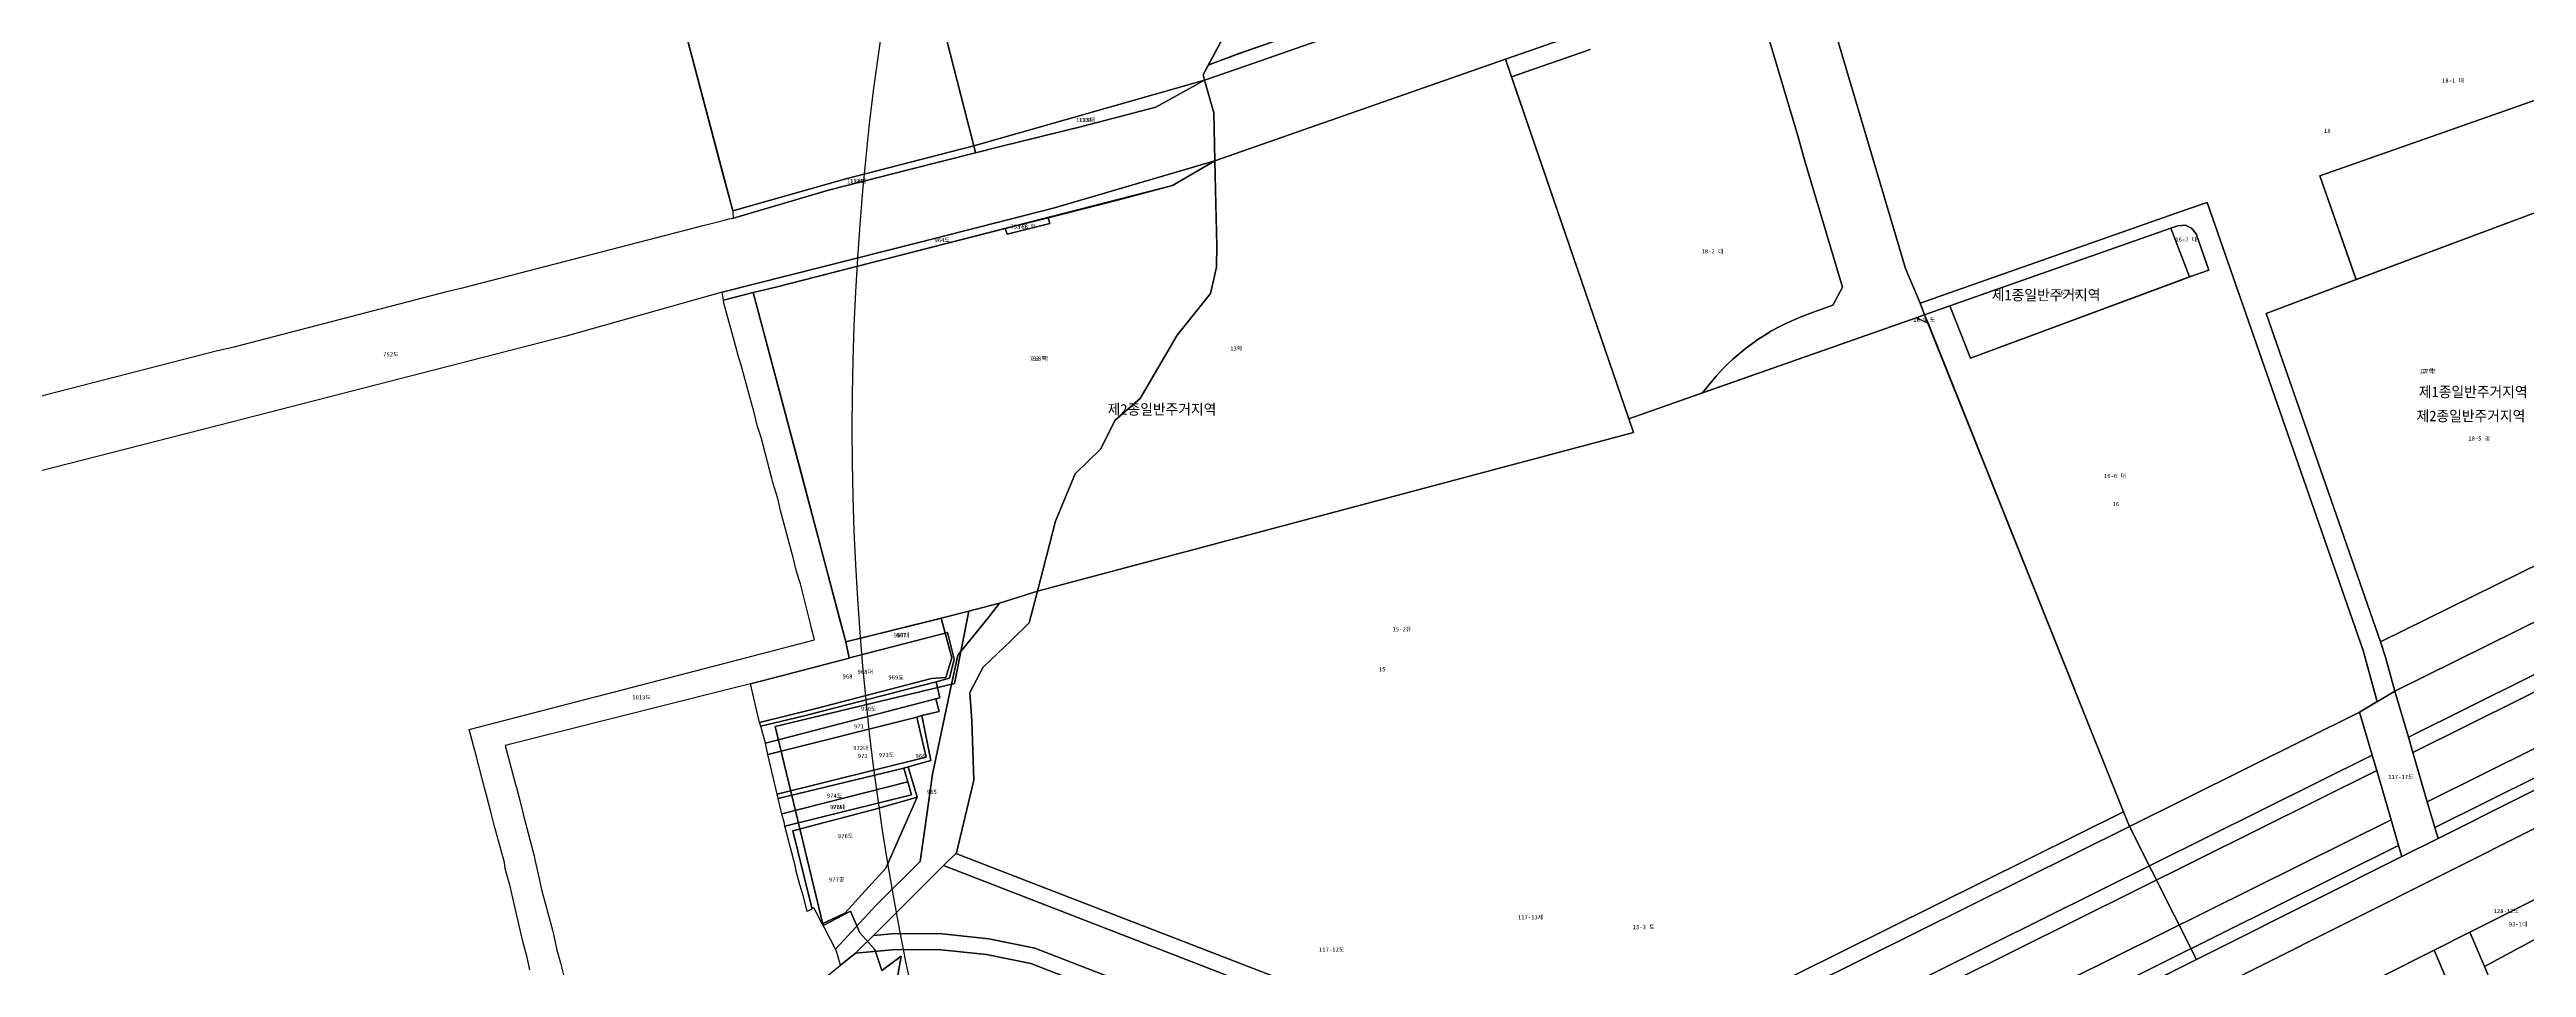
# Model space of a CAD drawing. Header units: metres. Extents: x 198218 to 208474, y 536547 to 547345.
# Drawn here: x 198922 to 199856, y 544470 to 544816 of the extents above; entities that cross this region are included whole.
import ezdxf
from ezdxf.enums import TextEntityAlignment as Align

# ---------------------------------------------------------------- set-up
doc = ezdxf.new("R2010")
doc.units = ezdxf.units.M
for name, color, linetype in [('CENTER_RADIUS', 1, 'Continuous'), ('PARCEL_BONBUN', 7, 'Continuous'), ('PARCEL_BUBUN', 8, 'Continuous'), ('PARCEL_LABEL', 3, 'Continuous'), ('ZONING', 5, 'Continuous'), ('ZONING_LABEL', 6, 'Continuous')]:
    doc.layers.add(name, color=color, linetype=linetype)

msp = doc.modelspace()

# ---------------------------------------------------------------- linework, layer by layer
at = {"layer": 'CENTER_RADIUS'}
msp.add_circle((200224.7, 544673.01), 1000, dxfattribs=at)
at = {"layer": 'PARCEL_BONBUN'}
for points in [[(199320.78, 544983.64), (199323.31, 544984.98), (199327.87, 544987.4), (199349.75, 544998.91), (199363.3, 545006.05), (199367.91, 544997.68), (199370.11, 544993.69), (199373.83, 544986.95), (199464.74, 545037.04), (199473.02, 545041.6), (199554.59, 544877.63), (199552.49, 544872.44), (199373.15, 544809.77), (199357.54, 544804.32), (199356.97, 544806.39), (199358.92, 544810.04), (199367, 544825.1), (199362.83, 544838.2), (199363.13, 544851.65), (199342.93, 544905.5), (199341.52, 544929.14), (199339.17, 544939.78), (199320.78, 544983.64)], [(199343.51, 544903.95), (199363.13, 544851.65), (199362.83, 544838.2), (199367, 544825.1), (199356.97, 544806.39), (199357.54, 544804.32), (199270.47, 544779.58), (199265.66, 544798.72), (199252.19, 544851.36), (199245.28, 544878.67), (199336.86, 544902.17), (199338.57, 544902.68), (199343.51, 544903.95)], [(199238.29, 544876.88), (199245.28, 544878.67), (199252.19, 544851.36), (199265.66, 544798.72), (199270.47, 544779.58), (199222.25, 544767.08), (199179.59, 544755.05), (199176.02, 544768.57), (199153.11, 544855.3), (199192.44, 544865.29), (199195.63, 544866.1), (199238.29, 544876.88)], [(199361.39, 544773.89), (199471, 544812.19), (199517.45, 544676.63), (199519.2, 544671.52), (199294.48, 544611.67), (199301.27, 544638.02), (199308.75, 544655.92), (199318.21, 544665.17), (199323.78, 544676.17), (199333.24, 544684.33), (199347.19, 544708.22), (199359.76, 544723.93), (199362.04, 544733.84), (199362.15, 544742.02), (199361.39, 544773.89)], [(199357.54, 544804.32), (199339.14, 544794.12), (199311.7, 544786.94), (199280.6, 544779.28), (199271.14, 544776.97), (199270.47, 544779.58), (199357.54, 544804.32)], [(199361.39, 544773.89), (199345.43, 544764.6), (199324.69, 544759.1), (199248.41, 544739.75), (199195.88, 544726.33), (199187.32, 544724.29), (199176.07, 544721.38), (199175.95, 544722.18), (199175.63, 544724.38), (199249.8, 544743.08), (199300.96, 544756.19), (199361.39, 544773.89)], [(199271.14, 544776.97), (199246.3, 544770.68), (199215.67, 544762.85), (199179.9, 544752.27), (199179.83, 544754.52), (199179.59, 544755.05), (199222.25, 544767.08), (199270.47, 544779.58), (199271.14, 544776.97)], [(199282.37, 544748.36), (199283.02, 544746.26), (199299.14, 544750.34), (199298.48, 544752.45), (199324.69, 544759.1), (199345.43, 544764.6), (199361.39, 544773.89), (199361.91, 544751.82), (199362.15, 544742.02), (199362.04, 544733.84), (199359.76, 544723.93), (199347.19, 544708.22), (199333.24, 544684.33), (199323.78, 544676.17), (199318.21, 544665.17), (199308.75, 544655.92), (199301.27, 544638.02), (199294.48, 544611.67), (199280.24, 544607.17), (199257.43, 544601.27), (199222.22, 544592.59), (199220.17, 544600.36), (199205.67, 544655.38), (199187.32, 544724.29), (199195.88, 544726.33), (199248.41, 544739.75), (199282.37, 544748.36)], [(199706.19, 544522.92), (199703.96, 544528.49), (199634.64, 544701.81), (199630.3, 544712.67), (199625.75, 544714.74), (199629.01, 544715.89), (199627.27, 544720.21), (199728.15, 544755.7), (199735.49, 544758.27), (199794.32, 544589.36), (199799.68, 544570.02), (199793.02, 544566.08), (199706.19, 544522.92)], [(199791.65, 544729.12), (199864.67, 544756.48), (199905.66, 544644.21), (199800.91, 544592.54), (199757.74, 544716.41), (199791.65, 544729.12)], [(199282.37, 544748.36), (199298.48, 544752.45), (199299.14, 544750.34), (199283.02, 544746.26), (199282.37, 544748.36)], [(199270.57, 544540.43), (199269.7, 544562.79), (199268.99, 544573.43), (199274.09, 544583.06), (199284.56, 544593.13), (199291.39, 544599.7), (199294.48, 544611.67), (199519.2, 544671.52), (199517.45, 544676.63), (199530.32, 544681.16), (199625.75, 544714.74), (199630.3, 544712.67), (199634.64, 544701.81), (199703.96, 544528.49), (199706.19, 544522.92), (199564.63, 544452.55), (199470.51, 544426.35), (199259.08, 544508.2), (199263.72, 544512.83), (199263.96, 544513.07), (199270.57, 544540.43)], [(199250.24, 544509.76), (199233.65, 544493.25), (199218.35, 544476.65), (199214.34, 544484.46), (199213.35, 544486.3), (199221.92, 544490.24), (199237.34, 544507.21), (199249.18, 544533.96), (199245.76, 544545.47), (199254.32, 544547.81), (199250.9, 544564.77), (199257.4, 544566.33), (199256.22, 544571.05), (199257.65, 544571.48), (199256.29, 544577.44), (199261.35, 544578.82), (199263.14, 544586.1), (199260.62, 544596.11), (199259.71, 544595.9), (199258.21, 544601.48), (199280.24, 544607.17), (199276.39, 544602.23), (199264.49, 544587.49), (199262.23, 544577.1), (199254.92, 544542.66), (199252.62, 544526.5), (199250.24, 544509.76)], [(199218.35, 544476.65), (199233.65, 544493.25), (199250.24, 544509.76), (199252.62, 544526.49), (199254.92, 544542.66), (199262.23, 544577.1), (199264.49, 544587.49), (199276.39, 544602.23), (199280.24, 544607.17), (199294.48, 544611.67), (199291.39, 544599.7), (199284.56, 544593.13), (199274.09, 544583.06), (199268.99, 544573.43), (199269.7, 544562.79), (199270.57, 544540.43), (199263.96, 544513.07), (199259.08, 544508.2), (199232.63, 544481.84), (199226.41, 544475.64), (199225.9, 544475.23), (199220.23, 544470.64), (199218.57, 544476.3), (199218.35, 544476.65)], [(199186.36, 544576.73), (199194.14, 544578.69), (199223.51, 544586.47), (199224.16, 544586.64), (199259.71, 544595.9), (199262.24, 544586.49), (199260.01, 544579.1), (199254.5, 544578.7), (199211.12, 544567.39), (199189.75, 544562.22), (199186.36, 544576.73)], [(199260.62, 544596.11), (199263.14, 544586.1), (199261.35, 544578.82), (199256.29, 544577.44), (199206.04, 544564.51), (199190.15, 544560.72), (199189.75, 544562.22), (199211.12, 544567.39), (199254.5, 544578.7), (199260.01, 544579.1), (199262.24, 544586.49), (199259.71, 544595.9), (199260.62, 544596.11)], [(199257.43, 544601.27), (199258.21, 544601.48), (199259.71, 544595.9), (199224.16, 544586.64), (199223.51, 544586.47), (199222.22, 544592.59), (199257.43, 544601.27)], [(199257.65, 544571.48), (199256.22, 544571.05), (199192, 544554.38), (199190.15, 544560.72), (199206.04, 544564.51), (199256.29, 544577.44), (199257.65, 544571.48)], [(199192, 544554.38), (199256.22, 544571.05), (199257.4, 544566.33), (199250.9, 544564.77), (199249, 544564.2), (199192.82, 544550.12), (199192, 544554.38)], [(199252.57, 544549.14), (199196.3, 544535.1), (199192.82, 544550.12), (199249, 544564.2), (199252.57, 544549.14)], [(199249, 544564.2), (199250.9, 544564.77), (199254.32, 544547.81), (199245.76, 544545.47), (199244.15, 544544.95), (199196.69, 544533.49), (199196.3, 544535.1), (199252.57, 544549.14), (199249, 544564.2)], [(199245.57, 544539.78), (199198.18, 544527.73), (199198.11, 544527.71), (199197.83, 544528.76), (199196.69, 544533.49), (199244.15, 544544.95), (199245.57, 544539.78)], [(199247.01, 544534.87), (199199.31, 544523.12), (199199.07, 544524.06), (199198.11, 544527.71), (199198.18, 544527.73), (199245.57, 544539.78), (199247.01, 544534.87)], [(199244.15, 544544.95), (199245.76, 544545.47), (199249.18, 544533.96), (199233.76, 544529.6), (199202.27, 544521.28), (199208.36, 544496.78), (199209.58, 544491.92), (199207.69, 544490.96), (199206.28, 544496.61), (199204.87, 544500.91), (199203.35, 544506.57), (199203.23, 544507.8), (199199.31, 544523.12), (199247.01, 544534.87), (199245.57, 544539.78), (199244.15, 544544.95)], [(199209.58, 544491.92), (199208.36, 544496.78), (199202.27, 544521.28), (199233.76, 544529.6), (199249.18, 544533.96), (199237.34, 544507.21), (199221.92, 544490.24), (199213.35, 544486.3), (199211.01, 544490.67), (199210.21, 544492.23), (199209.58, 544491.92)], [(199887.73, 544435.65), (199883.67, 544435.85), (199874.56, 544431.97), (199858.88, 544425.29), (199856.52, 544430.91), (199851.48, 544442.92), (199845.58, 544456.96), (199840.04, 544470.15), (199834.61, 544483.07), (199861.38, 544496.51), (199886.66, 544509.21), (199893.73, 544492.56), (199900.12, 544477.51), (199915.92, 544440.31), (199917.2, 544437.3), (199916.86, 544429.92), (199913.52, 544434.37), (199902.82, 544434.9), (199887.73, 544435.65)], [(199822.32, 544362.51), (199818.33, 544362.82), (199808.26, 544363.6), (199805.01, 544367.4), (199805.98, 544379.87), (199806.14, 544382), (199803.27, 544389.37), (199802.18, 544392.17), (199797.03, 544405.4), (199791.08, 544420.68), (199785.06, 544436.15), (199777.87, 544454.63), (199800.57, 544466.02), (199821.13, 544476.33), (199830.24, 544454.67), (199836.68, 544439.37), (199843.24, 544423.78), (199849.46, 544409), (199852.16, 544402.58), (199851.41, 544390.55), (199850.45, 544375.08), (199849.54, 544360.39), (199823.05, 544362.45), (199822.32, 544362.51)]]:
    msp.add_lwpolyline(points, close=True, dxfattribs=at)
for points in [[(199945.03, 544642.58), (199806.35, 544573.96), (199799.68, 544570.01), (199794.32, 544589.36), (199735.49, 544758.27), (199728.15, 544755.7), (199627.27, 544720.21), (199629.01, 544715.89), (199638.09, 544719.08), (199638.09, 544719.08), (199625.75, 544714.74), (199545.3, 544686.43), (199530.32, 544681.16), (199517.45, 544676.63), (199473.25, 544805.63), (199470.98, 544812.19), (199471, 544812.19), (199480.44, 544815.49), (199567.41, 544845.88), (199595.61, 544855.73), (199677.34, 544884.29), (199702.18, 544892.97), (199752.8, 544910.66), (200062.77, 545028.34)], [(199567.41, 544845.88), (199480.44, 544815.49), (199471, 544812.19), (199361.39, 544773.89), (199360.95, 544792.02), (199357.54, 544804.32), (199373.14, 544809.77), (199552.49, 544872.44)], [(198903.73, 544681.42), (198985.37, 544702.4), (198991.57, 544703.79), (199072.36, 544724.75), (199078.25, 544726.22), (199168.41, 544749.58), (199175.99, 544751.48), (199178.16, 544752.03), (199179.9, 544752.27), (199215.67, 544762.85), (199246.3, 544770.68), (199271.14, 544776.97), (199280.6, 544779.28), (199311.7, 544786.94), (199339.14, 544794.12), (199357.54, 544804.32), (199357.54, 544804.32), (199360.95, 544792.02), (199361.39, 544773.89), (199300.96, 544756.19), (199249.8, 544743.08), (199175.63, 544724.38), (199116.8, 544707.85), (198990.67, 544675.38), (198827.79, 544633.81)], [(199564.63, 544452.55), (199706.19, 544522.92), (199793.02, 544566.08), (199806.35, 544573.96), (200254, 544795.46)], [(200291.34, 544739.08), (199502, 544343.08)], [(199502, 544343.08), (200291.34, 544739.08)], [(199103.09, 544468.88), (199102.05, 544473.62), (199100.59, 544479.23), (199099.79, 544482.39), (199096.45, 544497.07), (199095.57, 544500.95), (199095.11, 544502.61), (199093.85, 544507.09), (199093.59, 544509.38), (199089.7, 544523.48), (199088.48, 544527.94), (199086.81, 544534.82), (199086.03, 544537.53), (199082.87, 544549.71), (199082.35, 544551.62), (199080.26, 544559.52), (199175.75, 544584.3), (199210.45, 544593.3), (199209.31, 544597.63), (199208.82, 544599.81), (199205.1, 544614.45), (199203.66, 544619.07), (199202.27, 544624.9), (199201.8, 544626.61), (199197.64, 544642.03), (199196.67, 544646.62), (199194.71, 544652.6), (199194.36, 544654.19), (199190.36, 544669.63), (199188.99, 544673.7), (199187.5, 544680.09), (199186.92, 544681.71), (199182.84, 544696.86), (199181.95, 544699.63), (199180.31, 544705.63), (199179.87, 544707.01), (199176.24, 544720.2), (199176.07, 544721.38), (199176.07, 544721.38), (199187.32, 544724.29), (199194, 544699.21), (199205.67, 544655.38), (199220.17, 544600.36), (199222.22, 544592.59), (199223.51, 544586.47), (199194.14, 544578.69), (199186.36, 544576.73), (199175.74, 544574.07), (199093.86, 544553.52), (199097.73, 544538.77), (199098.03, 544537.62), (199099.78, 544530.87), (199100.89, 544526.64), (199104.74, 544511.9), (199105.18, 544509.87), (199106.5, 544503.82), (199107.51, 544499.19), (199111.61, 544483.86), (199112.03, 544482.34), (199113.32, 544476.33), (199114.7, 544471.6), (199115.76, 544467.07)], [(199179.61, 544437.74), (199220.23, 544470.64), (199225.9, 544475.23), (199226.41, 544475.64), (199232.63, 544481.84), (199259.08, 544508.2), (199470.51, 544426.35)], [(199861.38, 544496.51), (199834.61, 544483.07), (199821.13, 544476.33), (199800.57, 544466.02)], [(199830.24, 544454.67), (199821.13, 544476.33), (199821.13, 544476.33), (199834.61, 544483.07), (199840.04, 544470.15), (199845.58, 544456.96)]]:
    msp.add_lwpolyline(points, dxfattribs=at)
at = {"layer": 'PARCEL_BUBUN'}
for points in [[(199358.92, 544810.04), (199370.4, 544814.33), (199385.37, 544819.57), (199453.62, 544843.43), (199457.68, 544846.96), (199493.49, 544859.48), (199498.85, 544859.24), (199546.66, 544875.95), (199464.74, 545037.04), (199473.02, 545041.6), (199554.59, 544877.63), (199552.49, 544872.44), (199373.15, 544809.77), (199357.54, 544804.32), (199356.97, 544806.39), (199358.92, 544810.04)], [(199358.92, 544810.04), (199367, 544825.1), (199362.83, 544838.2), (199363.13, 544851.65), (199342.93, 544905.5), (199341.52, 544929.14), (199339.17, 544939.78), (199320.78, 544983.64), (199323.31, 544984.98), (199350.52, 544912.44), (199385.37, 544819.57), (199370.4, 544814.33), (199358.92, 544810.04)], [(199343.51, 544903.95), (199363.13, 544851.65), (199362.83, 544838.2), (199367, 544825.1), (199356.97, 544806.39), (199357.54, 544804.32), (199270.47, 544779.58), (199265.66, 544798.72), (199252.19, 544851.36), (199245.28, 544878.67), (199336.86, 544902.17), (199338.57, 544902.68), (199343.51, 544903.95)], [(199238.29, 544876.88), (199245.28, 544878.67), (199252.19, 544851.36), (199265.66, 544798.72), (199270.47, 544779.58), (199222.25, 544767.08), (199179.59, 544755.05), (199176.02, 544768.57), (199153.11, 544855.3), (199192.44, 544865.29), (199195.63, 544866.1), (199238.29, 544876.88)], [(199361.39, 544773.89), (199471, 544812.19), (199517.45, 544676.63), (199519.2, 544671.52), (199294.48, 544611.67), (199301.27, 544638.02), (199308.75, 544655.92), (199318.21, 544665.17), (199323.78, 544676.17), (199333.24, 544684.33), (199347.19, 544708.22), (199359.76, 544723.93), (199362.04, 544733.84), (199362.15, 544742.02), (199361.39, 544773.89)], [(199357.54, 544804.32), (199339.14, 544794.12), (199311.7, 544786.94), (199280.6, 544779.28), (199271.14, 544776.97), (199270.47, 544779.58), (199357.54, 544804.32)], [(199800.91, 544592.54), (199905.66, 544644.21), (199864.67, 544756.48), (199791.65, 544729.12), (199778, 544768.25), (199885.36, 544806.01), (199945.03, 544642.58), (199806.35, 544573.96), (199802.81, 544586.79), (199800.91, 544592.54)], [(200254, 544795.46), (200263.36, 544781.33), (199811.4, 544556.68), (199806.35, 544573.96), (200254, 544795.46)], [(200263.36, 544781.33), (200266.7, 544776.29), (200206.13, 544746.19), (199813.11, 544550.83), (199811.4, 544556.68), (200263.36, 544781.33)], [(199361.39, 544773.89), (199345.43, 544764.6), (199324.69, 544759.1), (199248.41, 544739.75), (199195.88, 544726.33), (199187.32, 544724.29), (199176.07, 544721.38), (199175.95, 544722.18), (199175.63, 544724.38), (199249.8, 544743.08), (199300.96, 544756.19), (199361.39, 544773.89)], [(199271.14, 544776.97), (199246.3, 544770.68), (199215.67, 544762.85), (199179.9, 544752.27), (199179.83, 544754.52), (199179.59, 544755.05), (199222.25, 544767.08), (199270.47, 544779.58), (199271.14, 544776.97)], [(199282.37, 544748.36), (199283.02, 544746.26), (199299.14, 544750.34), (199298.48, 544752.45), (199324.69, 544759.1), (199345.43, 544764.6), (199361.39, 544773.89), (199361.91, 544751.82), (199362.15, 544742.02), (199362.04, 544733.84), (199359.76, 544723.93), (199347.19, 544708.22), (199333.24, 544684.33), (199323.78, 544676.17), (199318.21, 544665.17), (199308.75, 544655.92), (199301.27, 544638.02), (199294.48, 544611.67), (199280.24, 544607.17), (199257.43, 544601.27), (199222.22, 544592.59), (199220.17, 544600.36), (199205.67, 544655.38), (199187.32, 544724.29), (199195.88, 544726.33), (199248.41, 544739.75), (199282.37, 544748.36)], [(200206.13, 544746.19), (200266.7, 544776.29), (200291.34, 544739.08), (199502, 544343.08), (199496.17, 544354.7), (199808.93, 544511.61), (199822.57, 544518.45), (200156.35, 544685.91), (200155, 544688.39), (200154.54, 544689.23), (200175.92, 544701.04), (200193.03, 544718.43), (200210.9, 544736.59), (200206.13, 544746.19)], [(199627.27, 544720.21), (199728.15, 544755.7), (199735.49, 544758.27), (199794.32, 544589.36), (199799.68, 544570.02), (199793.02, 544566.08), (199706.19, 544522.92), (199703.96, 544528.49), (199634.64, 544701.81), (199630.3, 544712.67), (199629.01, 544715.89), (199627.27, 544720.21)], [(199791.65, 544729.12), (199864.67, 544756.48), (199905.66, 544644.21), (199800.91, 544592.54), (199757.74, 544716.41), (199791.65, 544729.12)], [(199282.37, 544748.36), (199298.48, 544752.45), (199299.14, 544750.34), (199283.02, 544746.26), (199282.37, 544748.36)], [(199731.41, 544746.35), (199729.67, 544748.53), (199727.3, 544749.72), (199724.41, 544749.44), (199721.84, 544748.54), (199638.45, 544719.21), (199646.35, 544699.57), (199725.34, 544728.8), (199728.9, 544730.14), (199736.18, 544732.68), (199731.41, 544746.35)], [(199638.45, 544719.21), (199721.84, 544748.54), (199728.9, 544730.14), (199725.34, 544728.8), (199646.35, 544699.57), (199638.45, 544719.21)], [(199721.84, 544748.54), (199724.41, 544749.44), (199727.3, 544749.72), (199729.67, 544748.53), (199731.41, 544746.35), (199736.18, 544732.68), (199728.9, 544730.14), (199721.84, 544748.54)], [(200206.13, 544746.19), (200210.9, 544736.59), (200193.03, 544718.43), (199818.52, 544532.3), (199813.11, 544550.83), (200206.13, 544746.19)], [(199630.3, 544712.67), (199625.75, 544714.74), (199629.01, 544715.89), (199630.3, 544712.67)], [(200193.03, 544718.43), (200175.92, 544701.04), (200154.54, 544689.23), (200155, 544688.39), (199821.37, 544522.55), (199818.52, 544532.3), (200193.03, 544718.43)], [(199530.32, 544681.16), (199625.75, 544714.74), (199630.3, 544712.67), (199634.64, 544701.81), (199703.96, 544528.49), (199562.47, 544458.18), (199470.82, 544432.66), (199263.72, 544512.83), (199263.96, 544513.07), (199270.57, 544540.43), (199269.7, 544562.79), (199268.99, 544573.43), (199274.09, 544583.06), (199284.56, 544593.13), (199291.39, 544599.7), (199294.48, 544611.67), (199519.2, 544671.52), (199517.45, 544676.63), (199530.32, 544681.16)], [(200155, 544688.39), (200156.35, 544685.91), (199822.57, 544518.45), (199821.37, 544522.55), (200155, 544688.39)], [(199259.71, 544595.9), (199262.24, 544586.49), (199260.01, 544579.1), (199254.5, 544578.7), (199211.12, 544567.39), (199189.75, 544562.22), (199186.36, 544576.73), (199194.14, 544578.69), (199223.51, 544586.47), (199224.16, 544586.64), (199259.71, 544595.9)], [(199260.62, 544596.11), (199263.14, 544586.1), (199261.35, 544578.82), (199256.29, 544577.44), (199206.04, 544564.51), (199190.15, 544560.72), (199189.75, 544562.22), (199211.12, 544567.39), (199254.5, 544578.7), (199260.01, 544579.1), (199262.24, 544586.49), (199259.71, 544595.9), (199260.62, 544596.11)], [(199257.43, 544601.27), (199258.21, 544601.48), (199259.71, 544595.9), (199224.16, 544586.64), (199223.51, 544586.47), (199222.22, 544592.59), (199257.43, 544601.27)], [(199793.02, 544566.08), (199797.75, 544549.89), (199570.6, 544436.99), (199469.65, 544408.89), (199293.48, 544477.07), (199276.14, 544480.59), (199258.53, 544482.43), (199240.83, 544482.57), (199232.63, 544481.84), (199259.08, 544508.2), (199470.51, 544426.35), (199564.63, 544452.55), (199706.19, 544522.92), (199793.02, 544566.08)], [(199806.35, 544573.96), (199811.4, 544556.68), (199813.11, 544550.83), (199818.52, 544532.3), (199821.37, 544522.55), (199822.57, 544518.45), (199808.93, 544511.61), (199807.72, 544515.76), (199804.87, 544525.51), (199799.46, 544544.04), (199797.75, 544549.89), (199793.02, 544566.08), (199806.35, 544573.96)], [(199249, 544564.2), (199252.57, 544549.14), (199196.3, 544535.1), (199192.82, 544550.12), (199249, 544564.2)], [(199797.75, 544549.89), (199799.46, 544544.04), (199572.76, 544431.36), (199469.35, 544402.57), (199292.01, 544471.25), (199275.23, 544474.66), (199258.2, 544476.44), (199241.08, 544476.58), (199225.9, 544475.23), (199226.41, 544475.64), (199232.63, 544481.84), (199240.83, 544482.57), (199258.53, 544482.43), (199276.14, 544480.59), (199293.48, 544477.07), (199469.65, 544408.89), (199570.6, 544436.99), (199797.75, 544549.89)], [(199799.46, 544544.04), (199804.87, 544525.51), (199579.6, 544413.55), (199468.34, 544382.56), (199286.77, 544450.59), (199272, 544453.59), (199257.01, 544455.15), (199241.93, 544455.27), (199226.92, 544453.94), (199212.11, 544451.18), (199179.23, 544437.36), (199179.61, 544437.74), (199220.23, 544470.64), (199225.9, 544475.23), (199241.08, 544476.58), (199258.2, 544476.44), (199275.23, 544474.66), (199292.01, 544471.25), (199469.35, 544402.57), (199572.76, 544431.36), (199799.46, 544544.04)], [(199247.01, 544534.87), (199199.31, 544523.12), (199199.07, 544524.06), (199198.11, 544527.71), (199198.18, 544527.73), (199245.57, 544539.78), (199247.01, 544534.87)], [(199804.87, 544525.51), (199807.72, 544515.76), (199583.2, 544404.17), (199467.88, 544372.06), (199284.31, 544440.9), (199270.48, 544443.7), (199256.45, 544445.17), (199242.34, 544445.28), (199228.28, 544444.04), (199214.41, 544441.45), (199162.01, 544419.41), (199179.23, 544437.36), (199212.11, 544451.18), (199226.92, 544453.94), (199241.93, 544455.27), (199257.01, 544455.15), (199272, 544453.59), (199286.77, 544450.59), (199468.34, 544382.56), (199579.6, 544413.55), (199804.87, 544525.51)], [(199706.19, 544522.92), (199564.63, 544452.55), (199470.51, 544426.35), (199259.08, 544508.2), (199263.72, 544512.83), (199470.82, 544432.66), (199562.47, 544458.18), (199703.96, 544528.49), (199706.19, 544522.92)], [(199861.38, 544496.51), (199866.53, 544484.31), (199840.04, 544470.15), (199834.61, 544483.07), (199861.38, 544496.51)], [(199867.7, 544481.55), (199872.8, 544469.46), (199845.58, 544456.96), (199840.04, 544470.15), (199866.53, 544484.31), (199867.7, 544481.55)]]:
    msp.add_lwpolyline(points, close=True, dxfattribs=at)
for points in [[(199885.36, 544806.01), (199778, 544768.25), (199791.65, 544729.12), (199757.74, 544716.41), (199800.91, 544592.54), (199802.81, 544586.79), (199806.35, 544573.96), (199799.68, 544570.01), (199794.32, 544589.36), (199735.49, 544758.27), (199728.15, 544755.7), (199627.27, 544720.21), (199621.78, 544733.31), (199594.55, 544825.18), (199594.55, 544825.18), (199646.58, 544843.43), (199639.05, 544865), (199645.55, 544866), (199663.48, 544872.3), (199681.43, 544878.54), (199688.39, 544883.09), (199703.76, 544888.46), (199754.44, 544906.17), (199911.03, 544965.62)], [(199567.41, 544845.88), (199480.44, 544815.49), (199471, 544812.19), (199361.39, 544773.89), (199360.95, 544792.02), (199357.54, 544804.32), (199373.14, 544809.77), (199552.49, 544872.44)], [(199502.91, 544815.88), (199473.25, 544805.63), (199470.98, 544812.19), (199470.98, 544812.19), (199471, 544812.19), (199480.44, 544815.49), (199567.41, 544845.88)], [(199564.61, 544839.11), (199581.21, 544783.39), (199584, 544773.41), (199598.01, 544726.34), (199594.38, 544719.53), (199587.79, 544717.07), (199582.13, 544715.02), (199576.62, 544712.61), (199573.9, 544711.26), (199571.28, 544709.81), (199568.71, 544708.25), (199566.17, 544706.6), (199563.71, 544704.86), (199561.33, 544703.04), (199556.74, 544699.16), (199554.54, 544697.1), (199552.47, 544694.94), (199550.42, 544692.7), (199548.49, 544690.43), (199545.3, 544686.43), (199530.32, 544681.16), (199517.45, 544676.63), (199473.25, 544805.63), (199473.25, 544805.63), (199502.91, 544815.88)], [(199594.55, 544825.18), (199621.78, 544733.31), (199627.27, 544720.21), (199629.01, 544715.89), (199638.09, 544719.08), (199625.75, 544714.74), (199545.3, 544686.43), (199548.49, 544690.43), (199550.42, 544692.7), (199552.47, 544694.94), (199554.54, 544697.1), (199556.74, 544699.16), (199561.33, 544703.04), (199563.71, 544704.86), (199566.17, 544706.6), (199568.71, 544708.25), (199571.28, 544709.81), (199573.9, 544711.26), (199576.62, 544712.61), (199582.13, 544715.02), (199587.79, 544717.07), (199594.38, 544719.53), (199598.01, 544726.34), (199584, 544773.41), (199581.21, 544783.39), (199564.61, 544839.11)], [(198903.73, 544681.42), (198985.37, 544702.4), (198991.57, 544703.79), (199072.36, 544724.75), (199078.25, 544726.22), (199168.41, 544749.58), (199175.99, 544751.48), (199178.16, 544752.03), (199179.9, 544752.27), (199215.67, 544762.85), (199246.3, 544770.68), (199271.14, 544776.97), (199280.6, 544779.28), (199311.7, 544786.94), (199339.14, 544794.12), (199357.54, 544804.32), (199357.54, 544804.32), (199360.95, 544792.02), (199361.39, 544773.89), (199300.96, 544756.19), (199249.8, 544743.08), (199175.63, 544724.38), (199116.8, 544707.85), (198990.67, 544675.38), (198827.79, 544633.81)], [(199502, 544343.08), (200291.34, 544739.08)], [(199103.09, 544468.88), (199102.05, 544473.62), (199100.59, 544479.23), (199099.79, 544482.39), (199096.45, 544497.07), (199095.57, 544500.95), (199095.11, 544502.61), (199093.85, 544507.09), (199093.59, 544509.38), (199089.7, 544523.48), (199088.48, 544527.94), (199086.81, 544534.82), (199086.03, 544537.53), (199082.87, 544549.71), (199082.35, 544551.62), (199080.26, 544559.52), (199175.75, 544584.3), (199210.45, 544593.3), (199209.31, 544597.63), (199208.82, 544599.81), (199205.1, 544614.45), (199203.66, 544619.07), (199202.27, 544624.9), (199201.8, 544626.61), (199197.64, 544642.03), (199196.67, 544646.62), (199194.71, 544652.6), (199194.36, 544654.19), (199190.36, 544669.63), (199188.99, 544673.7), (199187.5, 544680.09), (199186.92, 544681.71), (199182.84, 544696.86), (199181.95, 544699.63), (199180.31, 544705.63), (199179.87, 544707.01), (199176.24, 544720.2), (199176.07, 544721.38), (199176.07, 544721.38), (199187.32, 544724.29), (199194, 544699.21), (199205.67, 544655.38), (199220.17, 544600.36), (199222.22, 544592.59), (199223.51, 544586.47), (199194.14, 544578.69), (199186.36, 544576.73), (199175.74, 544574.07), (199093.86, 544553.52), (199097.73, 544538.77), (199098.03, 544537.62), (199099.78, 544530.87), (199100.89, 544526.64), (199104.74, 544511.9), (199105.18, 544509.87), (199106.5, 544503.82), (199107.51, 544499.19), (199111.61, 544483.86), (199112.03, 544482.34), (199113.32, 544476.33), (199114.7, 544471.6), (199115.76, 544467.07)], [(199583.2, 544404.17), (199807.72, 544515.76), (199807.72, 544515.76), (199808.93, 544511.61), (199496.17, 544354.7)], [(199861.38, 544496.51), (199834.61, 544483.07), (199821.13, 544476.33), (199800.57, 544466.02)]]:
    msp.add_lwpolyline(points, dxfattribs=at)
at = {"layer": 'ZONING'}
for points in [[(199336.86, 544902.17), (199338.57, 544902.68), (199343.51, 544903.95), (199363.13, 544851.65), (199362.83, 544838.2), (199367, 544825.1), (199356.97, 544806.39), (199357.54, 544804.32), (199270.47, 544779.58), (199222.25, 544767.08), (199179.59, 544755.05), (199153.11, 544855.3), (199238.29, 544876.88), (199245.28, 544878.67), (199336.86, 544902.17)], [(199517.45, 544676.63), (199519.2, 544671.52), (199294.48, 544611.67), (199280.24, 544607.17), (199268.61, 544604.16), (199258.21, 544601.48), (199222.22, 544592.59), (199187.32, 544724.29), (199195.88, 544726.33), (199345.43, 544764.6), (199361.39, 544773.89), (199471, 544812.19), (199517.45, 544676.63)], [(199885.36, 544806.01), (199778, 544768.25), (199791.65, 544729.12), (199757.74, 544716.41), (199800.91, 544592.54), (199802.81, 544586.79), (199806.35, 544573.96), (199945.03, 544642.58), (199885.36, 544806.01)], [(199778.01, 544768.27), (199885.38, 544806.02), (199945.04, 544642.58), (199806.35, 544573.96), (199802.81, 544586.79), (199800.91, 544592.53), (199905.66, 544644.21), (199864.67, 544756.48), (199791.65, 544729.11), (199778.01, 544768.27)], [(199793.05, 544729.64), (199864.67, 544756.48), (199893.12, 544678.54), (199900.85, 544657.38), (199905.66, 544644.21), (199805.76, 544594.93), (199800.91, 544592.54), (199757.74, 544716.41), (199793.05, 544729.64)], [(199721.84, 544748.54), (199638.45, 544719.21), (199646.35, 544699.57), (199728.9, 544730.14), (199721.84, 544748.54)], [(199638.45, 544719.21), (199721.84, 544748.54), (199728.9, 544730.14), (199646.35, 544699.57), (199638.45, 544719.21)]]:
    msp.add_lwpolyline(points, close=True, dxfattribs=at)
for points in [[(199153.11, 544855.3), (199179.59, 544755.05), (199222.25, 544767.08), (199270.47, 544779.58), (199357.54, 544804.32), (199356.97, 544806.39), (199358.92, 544810.03), (199359.13, 544810.11), (199370.63, 544814.41), (199385.36, 544819.56)], [(199385.36, 544819.56), (199370.63, 544814.41), (199359.13, 544810.11), (199358.92, 544810.03), (199367, 544825.1)], [(199496.17, 544354.7), (199731.47, 544472.75), (199706.19, 544522.92), (199703.96, 544528.49), (199629.01, 544715.89), (199625.75, 544714.74), (199530.32, 544681.16), (199517.45, 544676.63), (199471, 544812.19), (199471, 544812.19), (199361.39, 544773.89), (199345.43, 544764.6), (199195.88, 544726.33), (199187.32, 544724.29), (199222.22, 544592.59), (199258.21, 544601.48), (199268.61, 544604.16), (199263.26, 544576.83), (199195.61, 544560.6), (199213.76, 544485.66), (199223.99, 544491.01), (199227.57, 544482.84), (199233.17, 544476.62), (199235.88, 544468.62), (199243.17, 544474.11), (199237.06, 544439.59)], [(199237.06, 544439.59), (199243.17, 544474.11), (199235.88, 544468.62), (199233.17, 544476.62), (199227.57, 544482.84), (199223.99, 544491.01), (199213.76, 544485.66), (199195.61, 544560.6), (199263.26, 544576.83), (199268.61, 544604.16), (199280.24, 544607.17), (199294.48, 544611.67), (199519.2, 544671.52), (199517.45, 544676.63), (199530.32, 544681.16), (199625.75, 544714.74), (199629.01, 544715.89), (199630.3, 544712.67), (199703.96, 544528.49), (199706.19, 544522.92), (199731.47, 544472.75), (199496.17, 544354.7)]]:
    msp.add_lwpolyline(points, dxfattribs=at)

# ---------------------------------------------------------------- texts
at = {"layer": 'PARCEL_LABEL'}
for s, p in [('18-1 대', (199828.22, 544804.2)), ('1133대', (199312.59, 544789.36)), ('1133', (199312.59, 544789.36)), ('18', (199780.84, 544785.26)), ('1134대', (199226.25, 544766.22)), ('1134', (199226.25, 544766.22)), ('964도', (199258.58, 544744.09)), ('964도', (199258.58, 544744.09)), ('753-1 학', (199289.08, 544749.15)), ('753', (199289.08, 544749.15)), ('16-7 대', (199727.69, 544744.25)), ('18-2 대', (199549.03, 544739.81)), ('16-8 공', (199683.22, 544724.25)), ('16-9 도', (199628.84, 544714)), ('752도', (199050.72, 544701)), ('752도', (199050.72, 544701)), ('753 학', (199295.07, 544699.32)), ('753학', (199295.07, 544699.32)), ('13학', (199369.42, 544703.16)), ('13학', (199369.42, 544703.16)), ('17 학', (199818.71, 544694.64)), ('17학', (199818.71, 544694.64)), ('18-5 공', (199838.13, 544669.25)), ('16-6 대', (199700.77, 544655.14)), ('16', (199701.07, 544644.55)), ('967대', (199243.24, 544595.09)), ('967', (199243.24, 544595.09)), ('15-2유', (199431.93, 544597.32)), ('968', (199222.9, 544579.55)), ('968대', (199229.57, 544581.29)), ('969도', (199241.19, 544579.2)), ('969도', (199241.19, 544579.2)), ('15', (199424.48, 544582.27)), ('1013도', (199145.25, 544571.68)), ('1013도', (199145.25, 544571.68)), ('970도', (199230.86, 544567.29)), ('971', (199227.19, 544560.75)), ('972대', (199227.94, 544552.55)), ('972', (199228.65, 544549.54)), ('973도', (199237.63, 544549.9)), ('966', (199250.41, 544549.54)), ('117-17도', (199808.57, 544541.66)), ('974도', (199218.01, 544534.6)), ('975대', (199219.18, 544530.31)), ('975', (199219.18, 544530.31)), ('965', (199254.67, 544536.02)), ('976도', (199222.16, 544519.35)), ('977공', (199218.78, 544502.92)), ('128-12도', (199848.28, 544491.08)), ('117-13제', (199480.43, 544488.75)), ('15-3 도', (199523.06, 544485.01)), ('93-1대', (199852.79, 544486.11)), ('117-12도', (199405.43, 544476.55))]:
    msp.add_text(s, height=1.6, dxfattribs=at).set_placement(p, align=Align.MIDDLE_CENTER)
at = {"layer": 'ZONING_LABEL'}
for s, p in [('제1종일반주거지역', (199674.8, 544723.33)), ('제1종일반주거지역', (199835.85, 544686.82)), ('제2종일반주거지역', (199341.45, 544680.24)), ('제2종일반주거지역', (199834.98, 544677.75))]:
    msp.add_text(s, height=4, dxfattribs=at).set_placement(p, align=Align.MIDDLE_CENTER)

doc.saveas('drawing.dxf')
